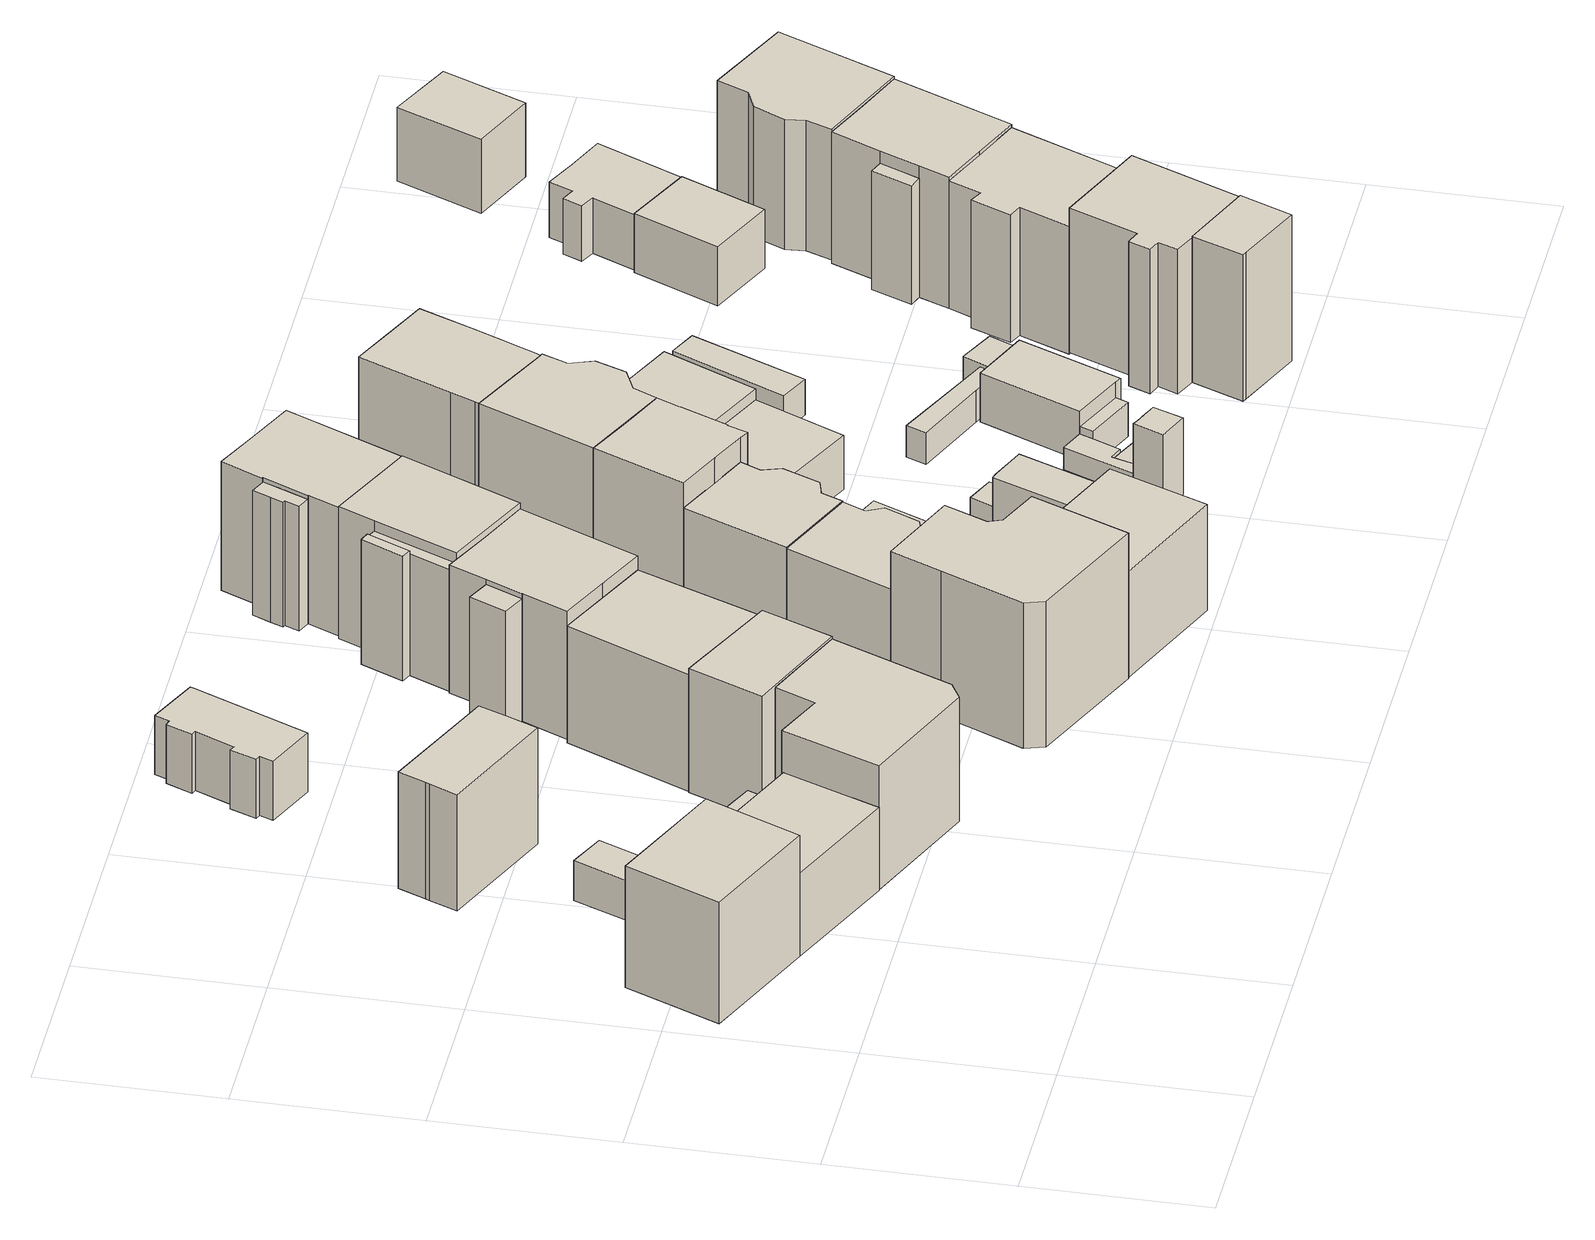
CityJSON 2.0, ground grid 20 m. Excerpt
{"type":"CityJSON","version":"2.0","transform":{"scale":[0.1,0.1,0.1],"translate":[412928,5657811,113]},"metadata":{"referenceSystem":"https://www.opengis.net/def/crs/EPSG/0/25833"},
"CityObjects":{
"building1":{"type":"Building","attributes":{"Dachtyp_tdc":"tdcGableRoof","Gemeindeschluessel":14612000,"Dachneigung":38.09,"QualitaetDacherkennung":72,"Geometrietyp2DReferenz":"3000","measuredHeight":16.77,"function":"31001_9998","roofType":"3100"},"geometry":[{"type":"Solid","lod":"1","boundaries":[[[[0,1,2,3]],[[4,5,6,7]],[[3,5,4,0]],[[2,6,5,3]],[[1,7,6,2]],[[0,4,7,1]]]]}]},
"building2":{"type":"Building","attributes":{"Gemeindeschluessel":14612000,"Geometrietyp2DReferenz":"3000","function":"31001_9998","roofType":"9999"},"children":["building2-1","building2-2"]},
"building2-1":{"type":"BuildingPart","attributes":{"Dachtyp_tdc":"tdcGableRoof","Dachneigung":32.55,"QualitaetDacherkennung":63,"Geometrietyp2DReferenz":"3000","measuredHeight":11.02,"roofType":"3100"},"parents":["building2"],"geometry":[{"type":"Solid","lod":"1","boundaries":[[[[8,9,10,11,12,13,14,15]],[[16,17,18,19,20,21,22,23]],[[15,17,16,8]],[[14,18,17,15]],[[13,19,18,14]],[[12,20,19,13]],[[11,21,20,12]],[[10,22,21,11]],[[9,23,22,10]],[[8,16,23,9]]]]}]},
"building2-2":{"type":"BuildingPart","attributes":{"Dachtyp_tdc":"tdcFreeFormRoof","Dachneigung":33.66,"QualitaetDacherkennung":36,"Geometrietyp2DReferenz":"3000","measuredHeight":11.81,"roofType":"5000"},"parents":["building2"],"geometry":[{"type":"Solid","lod":"1","boundaries":[[[[24,25,26,27]],[[5,17,28,6]],[[27,17,5,24]],[[26,28,17,27]],[[25,6,28,26]],[[24,5,6,25]]]]}]},
"building3":{"type":"Building","attributes":{"Dachtyp_tdc":"tdcPolyFlatRoof","Gemeindeschluessel":14612000,"Dachneigung":19.39,"QualitaetDacherkennung":85,"Geometrietyp2DReferenz":"3000","measuredHeight":5.54,"function":"31001_9998","roofType":"2100"},"geometry":[{"type":"Solid","lod":"1","boundaries":[[[[29,30,31,32]],[[33,34,35,36]],[[32,34,33,29]],[[31,35,34,32]],[[30,36,35,31]],[[29,33,36,30]]]]}]},
"building4":{"type":"Building","attributes":{"Dachtyp_tdc":"tdcGableRoof","Gemeindeschluessel":14612000,"Dachneigung":43.06,"QualitaetDacherkennung":64,"Geometrietyp2DReferenz":"3000","measuredHeight":15.71,"function":"31001_9998","roofType":"3100"},"geometry":[{"type":"Solid","lod":"1","boundaries":[[[[37,38,39,40,41,42,43]],[[44,45,46,47,48,49,50]],[[43,45,44,37]],[[42,46,45,43]],[[41,47,46,42]],[[40,48,47,41]],[[39,49,48,40]],[[38,50,49,39]],[[37,44,50,38]]]]}]},
"building5":{"type":"Building","attributes":{"Dachtyp_tdc":"tdcPolyFlatRoof","Gemeindeschluessel":14612000,"Dachneigung":0,"QualitaetDacherkennung":6,"Geometrietyp2DReferenz":"3000","measuredHeight":2.08,"function":"31001_9998","roofType":"1000"},"geometry":[{"type":"Solid","lod":"1","boundaries":[[[[51,52,53,54]],[[55,56,57,58]],[[54,56,55,51]],[[53,57,56,54]],[[52,58,57,53]],[[51,55,58,52]]]]}]},
"building6":{"type":"Building","attributes":{"Dachtyp_tdc":"tdcFreeFormRoof","Gemeindeschluessel":14612000,"Dachneigung":10.21,"QualitaetDacherkennung":42,"Geometrietyp2DReferenz":"3000","measuredHeight":16.27,"function":"31001_9998","roofType":"5000"},"geometry":[{"type":"Solid","lod":"1","boundaries":[[[[59,60,61,62,63,64,65,66]],[[67,68,69,70,71,72,73,74]],[[66,68,67,59]],[[65,69,68,66]],[[64,70,69,65]],[[63,71,70,64]],[[62,72,71,63]],[[61,73,72,62]],[[60,74,73,61]],[[59,67,74,60]]]]}]},
"building7":{"type":"Building","attributes":{"Dachtyp_tdc":"tdcFreeFormRoof","Gemeindeschluessel":14612000,"Dachneigung":26.8,"QualitaetDacherkennung":75,"Geometrietyp2DReferenz":"3000","measuredHeight":16.56,"function":"31001_9998","roofType":"5000"},"geometry":[{"type":"Solid","lod":"1","boundaries":[[[[75,76,77,78]],[[79,80,81,82]],[[78,80,79,75]],[[77,81,80,78]],[[76,82,81,77]],[[75,79,82,76]]]]}]},
"building8":{"type":"Building","attributes":{"Dachtyp_tdc":"tdcPolyFlatRoof","Gemeindeschluessel":14612000,"Dachneigung":5.56,"QualitaetDacherkennung":55,"Geometrietyp2DReferenz":"3000","measuredHeight":7.43,"function":"31001_9998","roofType":"2100"},"geometry":[{"type":"Solid","lod":"1","boundaries":[[[[83,84,85,86,87,88,89,90,91,92,93,94,95]],[[96,97,98,99,100,101,102,103,104,105,106,107,108]],[[95,97,96,83]],[[94,98,97,95]],[[93,99,98,94]],[[92,100,99,93]],[[91,101,100,92]],[[90,102,101,91]],[[89,103,102,90]],[[88,104,103,89]],[[87,105,104,88]],[[86,106,105,87]],[[85,107,106,86]],[[84,108,107,85]],[[83,96,108,84]]]]}]},
"building9":{"type":"Building","attributes":{"Dachtyp_tdc":"tdcGableRoof","Gemeindeschluessel":14612000,"Dachneigung":33.94,"QualitaetDacherkennung":64,"Geometrietyp2DReferenz":"3000","measuredHeight":16.22,"function":"31001_9998","roofType":"3100"},"geometry":[{"type":"Solid","lod":"1","boundaries":[[[[109,110,111,112]],[[113,114,115,116]],[[112,114,113,109]],[[111,115,114,112]],[[110,116,115,111]],[[109,113,116,110]]]]}]},
"building10":{"type":"Building","attributes":{"Dachtyp_tdc":"tdcFreeFormRoof","Gemeindeschluessel":14612000,"Dachneigung":34.96,"QualitaetDacherkennung":50,"Geometrietyp2DReferenz":"3000","measuredHeight":21.59,"function":"31001_9998","roofType":"5000"},"geometry":[{"type":"Solid","lod":"1","boundaries":[[[[117,118,119,120,121,122,123,124,125]],[[126,127,128,129,130,131,132,133,134]],[[125,127,126,117]],[[124,128,127,125]],[[123,129,128,124]],[[122,130,129,123]],[[121,131,130,122]],[[120,132,131,121]],[[119,133,132,120]],[[118,134,133,119]],[[117,126,134,118]]]]}]},
"building11":{"type":"Building","attributes":{"Gemeindeschluessel":14612000,"Geometrietyp2DReferenz":"3000","function":"31001_9998","roofType":"9999"},"children":["building11-1","building11-2"]},
"building11-1":{"type":"BuildingPart","attributes":{"Dachtyp_tdc":"tdcGableRoof","Dachneigung":27.45,"QualitaetDacherkennung":42,"Geometrietyp2DReferenz":"3000","measuredHeight":15.44,"roofType":"3100"},"parents":["building11"],"geometry":[{"type":"Solid","lod":"1","boundaries":[[[[135,136,137,138]],[[139,140,141,142]],[[138,140,139,135]],[[137,141,140,138]],[[136,142,141,137]],[[135,139,142,136]]]]}]},
"building11-2":{"type":"BuildingPart","attributes":{"Dachtyp_tdc":"tdcGableRoof","Dachneigung":28.87,"QualitaetDacherkennung":77,"Geometrietyp2DReferenz":"3000","measuredHeight":17.18,"roofType":"3100"},"parents":["building11"],"geometry":[{"type":"Solid","lod":"1","boundaries":[[[[143,144,145,146,147,148,149,150,151]],[[139,142,152,153,154,155,156,157,158]],[[151,142,139,143]],[[150,152,142,151]],[[149,153,152,150]],[[148,154,153,149]],[[147,155,154,148]],[[146,156,155,147]],[[145,157,156,146]],[[144,158,157,145]],[[143,139,158,144]]]]}]},
"building12":{"type":"Building","attributes":{"Dachtyp_tdc":"tdcFreeFormRoof","Gemeindeschluessel":14612000,"Dachneigung":31.88,"QualitaetDacherkennung":47,"Geometrietyp2DReferenz":"3000","measuredHeight":14.64,"function":"31001_9998","roofType":"5000"},"geometry":[{"type":"Solid","lod":"1","boundaries":[[[[159,160,161,162,163,164,165,166]],[[167,168,169,170,171,172,173,174]],[[166,168,167,159]],[[165,169,168,166]],[[164,170,169,165]],[[163,171,170,164]],[[162,172,171,163]],[[161,173,172,162]],[[160,174,173,161]],[[159,167,174,160]]]]}]},
"building13":{"type":"Building","attributes":{"Dachtyp_tdc":"tdcGableRoof","Gemeindeschluessel":14612000,"Dachneigung":29.13,"QualitaetDacherkennung":51,"Geometrietyp2DReferenz":"3000","measuredHeight":14.47,"function":"31001_9998","roofType":"3100"},"geometry":[{"type":"Solid","lod":"1","boundaries":[[[[175,176,177,178]],[[179,180,181,182]],[[178,180,179,175]],[[177,181,180,178]],[[176,182,181,177]],[[175,179,182,176]]]]}]},
"building14":{"type":"Building","attributes":{"Dachtyp_tdc":"tdcPolyFlatRoof","Gemeindeschluessel":14612000,"Dachneigung":6.5,"QualitaetDacherkennung":55,"Geometrietyp2DReferenz":"3000","measuredHeight":3.48,"function":"31001_9998","roofType":"2100"},"geometry":[{"type":"Solid","lod":"1","boundaries":[[[[183,184,185,186,187]],[[188,189,190,191,192]],[[187,189,188,183]],[[186,190,189,187]],[[185,191,190,186]],[[184,192,191,185]],[[183,188,192,184]]]]}]},
"building15":{"type":"Building","attributes":{"Gemeindeschluessel":14612000,"Geometrietyp2DReferenz":"3000","function":"31001_9998","roofType":"9999"},"children":["building15-1","building15-2","building15-3"]},
"building15-1":{"type":"BuildingPart","attributes":{"Dachtyp_tdc":"tdcGableRoof","Dachneigung":32.74,"QualitaetDacherkennung":57,"Geometrietyp2DReferenz":"3000","measuredHeight":17.64,"roofType":"3100"},"parents":["building15"],"geometry":[{"type":"Solid","lod":"1","boundaries":[[[[193,194,195,196,197]],[[198,199,200,201,202]],[[197,199,198,193]],[[196,200,199,197]],[[195,201,200,196]],[[194,202,201,195]],[[193,198,202,194]]]]}]},
"building15-2":{"type":"BuildingPart","attributes":{"Dachtyp_tdc":"tdcFreeFormRoof","Dachneigung":62.88,"QualitaetDacherkennung":23,"Geometrietyp2DReferenz":"3000","measuredHeight":15.55,"roofType":"5000"},"parents":["building15"],"geometry":[{"type":"Solid","lod":"1","boundaries":[[[[203,204,205,206]],[[207,208,209,210]],[[206,208,207,203]],[[205,209,208,206]],[[204,210,209,205]],[[203,207,210,204]]]]}]},
"building15-3":{"type":"BuildingPart","attributes":{"Dachtyp_tdc":"tdcFreeFormRoof","Dachneigung":68.47,"QualitaetDacherkennung":36,"Geometrietyp2DReferenz":"3000","measuredHeight":15.49,"roofType":"5000"},"parents":["building15"],"geometry":[{"type":"Solid","lod":"1","boundaries":[[[[211,212,213,214]],[[199,215,210,200]],[[214,215,199,211]],[[213,210,215,214]],[[212,200,210,213]],[[211,199,200,212]]]]}]},
"building16":{"type":"Building","attributes":{"Dachtyp_tdc":"tdcFreeFormRoof","Gemeindeschluessel":14612000,"Dachneigung":31.61,"QualitaetDacherkennung":49,"Geometrietyp2DReferenz":"3000","measuredHeight":14.8,"function":"31001_9998","roofType":"5000"},"geometry":[{"type":"Solid","lod":"1","boundaries":[[[[216,217,218,219,220,221,222,223]],[[168,224,225,226,227,228,229,169]],[[223,224,168,216]],[[222,225,224,223]],[[221,226,225,222]],[[220,227,226,221]],[[219,228,227,220]],[[218,229,228,219]],[[217,169,229,218]],[[216,168,169,217]]]]}]},
"building17":{"type":"Building","attributes":{"Dachtyp_tdc":"tdcPolyFlatRoof","Gemeindeschluessel":14612000,"Dachneigung":35.3,"QualitaetDacherkennung":78,"Geometrietyp2DReferenz":"3000","measuredHeight":7.34,"function":"31001_9998","roofType":"2100"},"geometry":[{"type":"Solid","lod":"1","boundaries":[[[[230,231,232,233,234,235]],[[236,191,190,237,238,239]],[[235,191,236,230]],[[234,190,191,235]],[[233,237,190,234]],[[232,238,237,233]],[[231,239,238,232]],[[230,236,239,231]]]]}]},
"building18":{"type":"Building","attributes":{"Gemeindeschluessel":14612000,"Geometrietyp2DReferenz":"3000","function":"31001_9998","roofType":"9999"},"children":["building18-1","building18-2"]},
"building18-1":{"type":"BuildingPart","attributes":{"Dachtyp_tdc":"tdcGableRoof","Dachneigung":16.09,"QualitaetDacherkennung":37,"Geometrietyp2DReferenz":"3000","measuredHeight":15.71,"roofType":"3100"},"parents":["building18"],"geometry":[{"type":"Solid","lod":"1","boundaries":[[[[240,241,242,243,244,245,246,247,248]],[[249,250,251,252,253,254,255,256,257]],[[248,250,249,240]],[[247,251,250,248]],[[246,252,251,247]],[[245,253,252,246]],[[244,254,253,245]],[[243,255,254,244]],[[242,256,255,243]],[[241,257,256,242]],[[240,249,257,241]]]]}]},
"building18-2":{"type":"BuildingPart","attributes":{"Dachtyp_tdc":"tdcGableRoof","Dachneigung":39.23,"QualitaetDacherkennung":67,"Geometrietyp2DReferenz":"3000","measuredHeight":17.88,"roofType":"3100"},"parents":["building18"],"geometry":[{"type":"Solid","lod":"1","boundaries":[[[[258,259,260,261,262,263,264,265,266,267]],[[251,249,257,268,269,270,271,272,273,274]],[[267,249,251,258]],[[266,257,249,267]],[[265,268,257,266]],[[264,269,268,265]],[[263,270,269,264]],[[262,271,270,263]],[[261,272,271,262]],[[260,273,272,261]],[[259,274,273,260]],[[258,251,274,259]]]]}]},
"building19":{"type":"Building","attributes":{"Gemeindeschluessel":14612000,"Geometrietyp2DReferenz":"3000","function":"31001_9998","roofType":"9999"},"children":["building19-1","building19-2"]},
"building19-1":{"type":"BuildingPart","attributes":{"Dachtyp_tdc":"tdcFreeFormRoof","Dachneigung":65.63,"QualitaetDacherkennung":44,"Geometrietyp2DReferenz":"3000","measuredHeight":15.2,"roofType":"5000"},"parents":["building19"],"geometry":[{"type":"Solid","lod":"1","boundaries":[[[[275,276,277,278,279,280,281]],[[282,283,284,285,286,287,288]],[[281,283,282,275]],[[280,284,283,281]],[[279,285,284,280]],[[278,286,285,279]],[[277,287,286,278]],[[276,288,287,277]],[[275,282,288,276]]]]}]},
"building19-2":{"type":"BuildingPart","attributes":{"Dachtyp_tdc":"tdcGableRoof","Dachneigung":28.59,"QualitaetDacherkennung":69,"Geometrietyp2DReferenz":"3000","measuredHeight":17.18,"roofType":"3100"},"parents":["building19"],"geometry":[{"type":"Solid","lod":"1","boundaries":[[[[289,290,291,292,293,294,295,296,297,298,299]],[[287,285,300,301,302,303,304,305,306,307,308]],[[299,285,287,289]],[[298,300,285,299]],[[297,301,300,298]],[[296,302,301,297]],[[295,303,302,296]],[[294,304,303,295]],[[293,305,304,294]],[[292,306,305,293]],[[291,307,306,292]],[[290,308,307,291]],[[289,287,308,290]]]]}]},
"building20":{"type":"Building","attributes":{"Dachtyp_tdc":"tdcFreeFormRoof","Gemeindeschluessel":14612000,"Dachneigung":36.9,"QualitaetDacherkennung":85,"Geometrietyp2DReferenz":"3000","measuredHeight":7.47,"function":"31001_9998","roofType":"5000"},"geometry":[{"type":"Solid","lod":"1","boundaries":[[[[309,310,311,312,313,314]],[[315,316,317,318,319,320]],[[314,316,315,309]],[[313,317,316,314]],[[312,318,317,313]],[[311,319,318,312]],[[310,320,319,311]],[[309,315,320,310]]]]}]},
"building21":{"type":"Building","attributes":{"Dachtyp_tdc":"tdcGableRoof","Gemeindeschluessel":14612000,"Dachneigung":60.98,"QualitaetDacherkennung":14,"Geometrietyp2DReferenz":"3000","measuredHeight":3.36,"function":"31001_9998","roofType":"3100"},"geometry":[{"type":"Solid","lod":"1","boundaries":[[[[321,322,323,324]],[[325,326,327,328]],[[324,326,325,321]],[[323,327,326,324]],[[322,328,327,323]],[[321,325,328,322]]]]}]},
"building22":{"type":"Building","attributes":{"Dachtyp_tdc":"tdcFreeFormRoof","Gemeindeschluessel":14612000,"Dachneigung":23.69,"QualitaetDacherkennung":64,"Geometrietyp2DReferenz":"3000","measuredHeight":16.92,"function":"31001_9998","roofType":"5000"},"geometry":[{"type":"Solid","lod":"1","boundaries":[[[[329,330,331,293,291,332,333,334,335]],[[336,337,338,339,340,341,342,343,344]],[[335,337,336,329]],[[334,338,337,335]],[[333,339,338,334]],[[332,340,339,333]],[[291,341,340,332]],[[293,342,341,291]],[[331,343,342,293]],[[330,344,343,331]],[[329,336,344,330]]]]}]},
"building23":{"type":"Building","attributes":{"Dachtyp_tdc":"tdcFreeFormRoof","Gemeindeschluessel":14612000,"Dachneigung":67.42,"QualitaetDacherkennung":12,"Geometrietyp2DReferenz":"3000","measuredHeight":11.59,"function":"31001_9998","roofType":"5000"},"geometry":[{"type":"Solid","lod":"1","boundaries":[[[[345,346,347,348,349,350]],[[351,352,353,354,355,356]],[[350,352,351,345]],[[349,353,352,350]],[[348,354,353,349]],[[347,355,354,348]],[[346,356,355,347]],[[345,351,356,346]]]]}]},
"building24":{"type":"Building","attributes":{"Dachtyp_tdc":"tdcGableRoof","Gemeindeschluessel":14612000,"Dachneigung":35.41,"QualitaetDacherkennung":52,"Geometrietyp2DReferenz":"3000","measuredHeight":8.29,"function":"31001_9998","roofType":"3100"},"geometry":[{"type":"Solid","lod":"1","boundaries":[[[[357,358,359,360]],[[361,362,363,364]],[[360,362,361,357]],[[359,363,362,360]],[[358,364,363,359]],[[357,361,364,358]]]]}]},
"building25":{"type":"Building","attributes":{"Dachtyp_tdc":"tdcFreeFormRoof","Gemeindeschluessel":14612000,"Dachneigung":36.24,"QualitaetDacherkennung":34,"Geometrietyp2DReferenz":"3000","measuredHeight":3.18,"function":"31001_9998","roofType":"5000"},"geometry":[{"type":"Solid","lod":"1","boundaries":[[[[365,366,367,368,369,370]],[[371,372,373,374,375,376]],[[370,372,371,365]],[[369,373,372,370]],[[368,374,373,369]],[[367,375,374,368]],[[366,376,375,367]],[[365,371,376,366]]]]}]},
"building26":{"type":"Building","attributes":{"Dachtyp_tdc":"tdcPolyFlatRoof","Gemeindeschluessel":14612000,"Dachneigung":13.29,"QualitaetDacherkennung":58,"Geometrietyp2DReferenz":"3000","measuredHeight":3.08,"function":"31001_9998","roofType":"2100"},"geometry":[{"type":"Solid","lod":"1","boundaries":[[[[377,378,379,380,381,382,383]],[[384,351,356,385,386,387,388]],[[383,351,384,377]],[[382,356,351,383]],[[381,385,356,382]],[[380,386,385,381]],[[379,387,386,380]],[[378,388,387,379]],[[377,384,388,378]]]]}]},
"building27":{"type":"Building","attributes":{"Dachtyp_tdc":"tdcGableRoof","Gemeindeschluessel":14612000,"Dachneigung":27.89,"QualitaetDacherkennung":72,"Geometrietyp2DReferenz":"3000","measuredHeight":16.35,"function":"31001_9998","roofType":"3100"},"geometry":[{"type":"Solid","lod":"1","boundaries":[[[[389,390,391,392,393,394,395,331,396,330,397,398]],[[399,400,401,402,403,404,405,406,407,408,409,410]],[[398,400,399,389]],[[397,401,400,398]],[[330,402,401,397]],[[396,403,402,330]],[[331,404,403,396]],[[395,405,404,331]],[[394,406,405,395]],[[393,407,406,394]],[[392,408,407,393]],[[391,409,408,392]],[[390,410,409,391]],[[389,399,410,390]]]]}]},
"building28":{"type":"Building","attributes":{"Dachtyp_tdc":"tdcGableRoof","Gemeindeschluessel":14612000,"Dachneigung":28.33,"QualitaetDacherkennung":64,"Geometrietyp2DReferenz":"3000","measuredHeight":9.36,"function":"31001_9998","roofType":"3100"},"geometry":[{"type":"Solid","lod":"1","boundaries":[[[[411,412,413,414]],[[415,361,364,416]],[[414,361,415,411]],[[413,364,361,414]],[[412,416,364,413]],[[411,415,416,412]]]]}]},
"building29":{"type":"Building","attributes":{"Gemeindeschluessel":14612000,"Geometrietyp2DReferenz":"3000","function":"31001_9998","roofType":"9999"},"children":["building29-1","building29-2"]},
"building29-1":{"type":"BuildingPart","attributes":{"Dachtyp_tdc":"tdcPolyFlatRoof","Dachneigung":7.35,"QualitaetDacherkennung":63,"Geometrietyp2DReferenz":"3000","measuredHeight":6.3,"roofType":"2100"},"parents":["building29"],"geometry":[{"type":"Solid","lod":"1","boundaries":[[[[417,418,419,420,421]],[[422,423,424,425,426]],[[421,422,426,417]],[[420,423,422,421]],[[419,424,423,420]],[[418,425,424,419]],[[417,426,425,418]]]]}]},
"building29-2":{"type":"BuildingPart","attributes":{"Dachtyp_tdc":"tdcFreeFormRoof","Dachneigung":58.36,"QualitaetDacherkennung":17,"Geometrietyp2DReferenz":"3000","measuredHeight":4.7,"roofType":"5000"},"parents":["building29"],"geometry":[{"type":"Solid","lod":"1","boundaries":[[[[427,428,429,430]],[[426,431,432,422]],[[429,431,426,430]],[[428,432,431,429]],[[427,422,432,428]],[[430,426,422,427]]]]}]},
"building30":{"type":"Building","attributes":{"Dachtyp_tdc":"tdcPolyFlatRoof","Gemeindeschluessel":14612000,"Dachneigung":35.97,"QualitaetDacherkennung":73,"Geometrietyp2DReferenz":"3000","measuredHeight":4.73,"function":"31001_9998","roofType":"2100"},"geometry":[{"type":"Solid","lod":"1","boundaries":[[[[433,434,435,436,437]],[[438,439,440,441,442]],[[437,439,438,433]],[[436,440,439,437]],[[435,441,440,436]],[[434,442,441,435]],[[433,438,442,434]]]]}]},
"building31":{"type":"Building","attributes":{"Dachtyp_tdc":"tdcGableRoof","Gemeindeschluessel":14612000,"Dachneigung":10.34,"QualitaetDacherkennung":19,"Geometrietyp2DReferenz":"3000","measuredHeight":5.42,"function":"31001_9998","roofType":"3100"},"geometry":[{"type":"Solid","lod":"1","boundaries":[[[[443,444,445,446]],[[447,448,449,450]],[[446,448,447,443]],[[445,449,448,446]],[[444,450,449,445]],[[443,447,450,444]]]]}]},
"building32":{"type":"Building","attributes":{"Dachtyp_tdc":"tdcFreeFormRoof","Gemeindeschluessel":14612000,"Dachneigung":39.69,"QualitaetDacherkennung":57,"Geometrietyp2DReferenz":"3000","measuredHeight":5.74,"function":"31001_9998","roofType":"5000"},"geometry":[{"type":"Solid","lod":"1","boundaries":[[[[451,452,453,454]],[[455,456,457,458]],[[454,456,455,451]],[[453,457,456,454]],[[452,458,457,453]],[[451,455,458,452]]]]}]},
"building33":{"type":"Building","attributes":{"Gemeindeschluessel":14612000,"Geometrietyp2DReferenz":"3000","function":"31001_9998","roofType":"9999"},"children":["building33-1","building33-2"]},
"building33-1":{"type":"BuildingPart","attributes":{"Dachtyp_tdc":"tdcPolyFlatRoof","Dachneigung":0,"QualitaetDacherkennung":19,"Geometrietyp2DReferenz":"3000","measuredHeight":17.39,"roofType":"1000"},"parents":["building33"],"geometry":[{"type":"Solid","lod":"1","boundaries":[[[[459,460,461,462,463,464,465,466,467]],[[468,469,470,471,472,473,474,475,476]],[[467,469,468,459]],[[466,470,469,467]],[[465,471,470,466]],[[464,472,471,465]],[[463,473,472,464]],[[462,474,473,463]],[[461,475,474,462]],[[460,476,475,461]],[[459,468,476,460]]]]}]},
"building33-2":{"type":"BuildingPart","attributes":{"Dachtyp_tdc":"tdcPolyFlatRoof","Dachneigung":4.09,"QualitaetDacherkennung":49,"Geometrietyp2DReferenz":"3000","measuredHeight":17.88,"roofType":"2100"},"parents":["building33"],"geometry":[{"type":"Solid","lod":"1","boundaries":[[[[477,478,479,480,481]],[[470,469,482,483,484]],[[481,469,470,477]],[[480,482,469,481]],[[479,483,482,480]],[[478,484,483,479]],[[477,470,484,478]]]]}]},
"building34":{"type":"Building","attributes":{"Dachtyp_tdc":"tdcFreeFormRoof","Gemeindeschluessel":14612000,"Dachneigung":32.97,"QualitaetDacherkennung":80,"Geometrietyp2DReferenz":"3000","measuredHeight":17.65,"function":"31001_9998","roofType":"5000"},"geometry":[{"type":"Solid","lod":"1","boundaries":[[[[485,486,487,488,489,490,491,492]],[[493,494,495,496,497,498,499,500]],[[492,494,493,485]],[[491,495,494,492]],[[490,496,495,491]],[[489,497,496,490]],[[488,498,497,489]],[[487,499,498,488]],[[486,500,499,487]],[[485,493,500,486]]]]}]},
"building35":{"type":"Building","attributes":{"Dachtyp_tdc":"tdcGableRoof","Gemeindeschluessel":14612000,"Dachneigung":11.71,"QualitaetDacherkennung":46,"Geometrietyp2DReferenz":"3000","measuredHeight":8.3,"function":"31001_9998","roofType":"3100"},"geometry":[{"type":"Solid","lod":"1","boundaries":[[[[501,502,503,504]],[[505,506,507,508]],[[504,506,505,501]],[[503,507,506,504]],[[502,508,507,503]],[[501,505,508,502]]]]}]},
"building36":{"type":"Building","attributes":{"Gemeindeschluessel":14612000,"Geometrietyp2DReferenz":"3000","function":"31001_9998","roofType":"9999"},"children":["building36-1","building36-2"]},
"building36-1":{"type":"BuildingPart","attributes":{"Dachtyp_tdc":"tdcGableRoof","Dachneigung":12.26,"QualitaetDacherkennung":68,"Geometrietyp2DReferenz":"3000","measuredHeight":14.6,"roofType":"3100"},"parents":["building36"],"geometry":[{"type":"Solid","lod":"1","boundaries":[[[[509,510,511,512]],[[513,514,515,516]],[[512,513,516,509]],[[511,514,513,512]],[[510,515,514,511]],[[509,516,515,510]]]]}]},
"building36-2":{"type":"BuildingPart","attributes":{"Dachtyp_tdc":"tdcGableRoof","Dachneigung":33.81,"QualitaetDacherkennung":80,"Geometrietyp2DReferenz":"3000","measuredHeight":17.75,"roofType":"3100"},"parents":["building36"],"geometry":[{"type":"Solid","lod":"1","boundaries":[[[[517,518,519,520,521,522,523,524]],[[525,497,516,515,526,527,528,498]],[[524,497,525,517]],[[523,516,497,524]],[[522,515,516,523]],[[521,526,515,522]],[[520,527,526,521]],[[519,528,527,520]],[[518,498,528,519]],[[517,525,498,518]]]]}]},
"building37":{"type":"Building","attributes":{"Dachtyp_tdc":"tdcGableRoof","Gemeindeschluessel":14612000,"Dachneigung":17.21,"QualitaetDacherkennung":44,"Geometrietyp2DReferenz":"3000","measuredHeight":8.4,"function":"31001_9998","roofType":"3100"},"geometry":[{"type":"Solid","lod":"1","boundaries":[[[[529,530,531,532,533,534,535,536,537,538]],[[539,540,541,542,543,544,545,546,547,548]],[[538,540,539,529]],[[537,541,540,538]],[[536,542,541,537]],[[535,543,542,536]],[[534,544,543,535]],[[533,545,544,534]],[[532,546,545,533]],[[531,547,546,532]],[[530,548,547,531]],[[529,539,548,530]]]]}]},
"building38":{"type":"Building","attributes":{"Dachtyp_tdc":"tdcFreeFormRoof","Gemeindeschluessel":14612000,"Dachneigung":28.74,"QualitaetDacherkennung":60,"Geometrietyp2DReferenz":"3000","measuredHeight":17.63,"function":"31001_9998","roofType":"5000"},"geometry":[{"type":"Solid","lod":"1","boundaries":[[[[549,550,551,552,553,554,555,556]],[[557,558,559,560,561,562,563,564]],[[556,558,557,549]],[[555,559,558,556]],[[554,560,559,555]],[[553,561,560,554]],[[552,562,561,553]],[[551,563,562,552]],[[550,564,563,551]],[[549,557,564,550]]]]}]},
"building39":{"type":"Building","attributes":{"Dachtyp_tdc":"tdcGableRoof","Gemeindeschluessel":14612000,"Dachneigung":34.61,"QualitaetDacherkennung":77,"Geometrietyp2DReferenz":"3000","measuredHeight":10.22,"function":"31001_9998","roofType":"3100"},"geometry":[{"type":"Solid","lod":"1","boundaries":[[[[565,566,567,568]],[[569,570,571,572]],[[568,570,569,565]],[[567,571,570,568]],[[566,572,571,567]],[[565,569,572,566]]]]}]}
},
"vertices":[
[54,448,161],[9,344,161],[141,288,161],[186,392,161],[54,448,15],[186,392,15],[141,288,15],[9,344,15],
[313,340,105],[282,353,105],[289,370,105],[260,383,105],[240,391,105],[232,372,105],[252,364,105],[313,338,105],[313,340,15],[313,338,15],[252,364,15],[232,372,15],[240,391,15],[260,383,15],[289,370,15],[282,353,15],
[186,392,115],[141,288,115],[270,233,115],[313,338,115],[270,233,15],
[186,526,69],[154,450,69],[194,433,69],[226,508,69],[186,526,21],[226,508,21],[194,433,21],[154,450,21],
[147,665,169],[134,634,169],[265,578,169],[280,613,169],[292,643,169],[162,699,169],[149,669,169],[147,665,29],[149,669,29],[162,699,29],[292,643,29],[280,613,29],[265,578,29],[134,634,29],
[332,332,39],[349,371,39],[329,380,39],[313,340,39],[332,332,18],[313,340,18],[329,380,18],[349,371,18],
[481,322,165],[386,361,165],[367,317,165],[332,332,165],[313,340,165],[270,233,165],[404,178,165],[425,190,165],[481,322,16],[425,190,16],[404,178,16],[270,233,16],[313,340,16],[332,332,16],[367,317,16],[386,361,16],
[513,399,168],[398,451,168],[364,370,168],[481,322,168],[513,399,19],[481,322,19],[364,370,19],[398,451,19],
[300,818,108],[356,945,108],[357,948,108],[301,973,108],[294,957,108],[288,959,108],[275,930,108],[281,928,108],[262,885,108],[256,888,108],[244,859,108],[250,857,108],[244,842,108],[300,818,37],[244,842,37],[250,857,37],[244,859,37],[256,888,37],[262,885,37],[281,928,37],[275,930,37],[288,959,37],[294,957,37],[301,973,37],[357,948,37],[356,945,37],
[569,536,161],[459,586,161],[398,451,161],[513,399,161],[569,536,20],[513,399,20],[398,451,20],[459,586,20],
[541,140,192],[548,118,192],[682,61,192],[727,168,192],[681,188,192],[675,203,192],[695,250,192],[605,287,192],[581,231,192],[541,140,17],[581,231,17],[605,287,17],[695,250,17],[675,203,17],[681,188,17],[727,168,17],[682,61,17],[548,118,17],
[481,636,172],[499,676,172],[474,688,172],[456,648,172],[481,636,24],[456,648,24],[474,688,24],[499,676,24],
[481,636,178],[482,636,178],[459,586,178],[515,561,178],[569,536,178],[628,667,178],[573,691,178],[517,717,178],[499,676,178],[517,717,24],[573,691,24],[628,667,24],[569,536,24],[515,561,24],[459,586,24],[482,636,24],
[605,287,147],[695,250,147],[705,275,147],[727,282,147],[744,320,147],[735,338,147],[746,363,147],[655,402,147],[605,287,20],[655,402,20],[746,363,20],[735,338,20],[744,320,20],[727,282,20],[705,275,20],[695,250,20],
[727,168,146],[682,61,146],[813,7,146],[856,114,146],[727,168,18],[856,114,18],[813,7,18],[682,61,18],
[744,208,51],[768,198,51],[780,225,51],[755,235,51],[751,226,51],[744,208,18],[751,226,18],[755,235,18],[780,225,18],[768,198,18],
[628,667,185],[687,798,185],[587,843,185],[569,803,185],[529,712,185],[628,667,26],[529,712,26],[569,803,26],[587,843,26],[687,798,26],
[537,761,176],[558,808,176],[547,812,176],[526,766,176],[537,761,26],[526,766,26],[547,812,26],[558,808,26],
[529,712,173],[569,803,173],[558,808,173],[517,717,173],[517,717,26],
[655,402,148],[746,363,148],[756,387,148],[774,392,148],[791,433,148],[784,454,148],[794,476,148],[704,516,148],[704,516,20],[794,476,20],[784,454,20],[791,433,20],[774,392,20],[756,387,20],
[799,216,74],[859,354,74],[816,372,74],[802,340,74],[755,235,74],[780,225,74],[799,216,18],[802,340,18],[816,372,18],[859,354,18],
[624,927,179],[623,927,179],[607,934,179],[598,914,179],[592,900,179],[595,899,179],[588,883,179],[602,877,179],[615,906,179],[624,927,29],[615,906,29],[602,877,29],[588,883,29],[595,899,29],[592,900,29],[598,914,29],[607,934,29],[623,927,29],
[602,877,184],[602,876,184],[587,843,184],[635,821,184],[687,798,184],[745,927,184],[692,951,184],[644,973,184],[623,927,184],[624,927,184],[644,973,29],[692,951,29],[745,927,29],[687,798,29],[635,821,29],[587,843,29],[602,876,29],
[849,529,153],[842,532,153],[835,545,153],[832,536,153],[813,493,153],[820,490,153],[832,492,153],[849,529,22],[832,492,22],[820,490,22],[813,493,22],[832,536,22],[835,545,22],[842,532,22],
[835,545,178],[835,546,178],[846,571,178],[796,593,178],[747,616,178],[704,516,178],[753,494,178],[794,476,178],[804,471,178],[812,493,178],[813,493,178],[812,493,22],[804,471,22],[794,476,22],[753,494,22],[704,516,22],[747,616,22],[796,593,22],[846,571,22],[835,546,22],
[871,151,84],[916,133,84],[953,225,84],[946,228,84],[914,241,84],[908,243,84],[871,151,19],[908,243,19],[914,241,19],[946,228,19],[953,225,19],[916,133,19],
[914,241,44],[946,228,44],[957,256,44],[926,269,44],[914,241,21],[926,269,21],[957,256,21],[946,228,21],
[900,698,178],[897,699,178],[802,743,178],[859,598,178],[885,610,178],[898,644,178],[889,670,178],[900,698,26],[889,670,26],[898,644,26],[885,610,26],[859,598,26],[846,571,26],[747,616,26],[802,743,26],[897,699,26],
[1012,108,109],[997,114,109],[992,117,109],[978,84,109],[1011,70,109],[1024,103,109],[1012,108,17],[1024,103,17],[1011,70,17],[978,84,17],[992,117,17],[997,114,17],
[994,500,86],[900,543,86],[855,446,86],[949,402,86],[994,500,21],[949,402,21],[855,446,21],[900,543,21],
[1012,108,40],[1024,103,40],[1046,91,40],[1062,128,40],[1038,139,40],[1023,145,40],[1012,108,16],[1023,145,16],[1038,139,16],[1062,128,16],[1046,91,16],[1024,103,16],
[1023,145,44],[1038,139,44],[1051,169,44],[1057,184,44],[1031,195,44],[997,114,44],[1012,108,44],[1023,145,17],[1031,195,17],[1057,184,17],[1051,169,17],[1038,139,17],
[915,738,178],[931,775,178],[955,833,178],[906,855,178],[860,876,178],[816,774,178],[804,747,178],[849,722,178],[900,704,178],[912,731,178],[915,738,29],[912,731,29],[900,704,29],[897,699,29],[849,722,29],[802,743,29],[804,747,29],[816,774,29],[860,876,29],[906,855,29],[955,833,29],[931,775,29],
[1041,602,99],[947,645,99],[900,543,99],[994,500,99],[1041,602,21],[947,645,21],
[1114,159,71],[1122,155,71],[1169,267,71],[1105,294,71],[1057,184,71],[1057,184,12],[1105,294,12],[1169,267,12],[1122,155,12],[1114,159,12],
[1057,184,53],[1051,169,53],[1108,145,53],[1114,159,53],[1108,145,12],[1051,169,12],
[1025,333,47],[1108,299,47],[1141,284,47],[1150,303,47],[1034,355,47],[1025,333,9],[1034,355,9],[1150,303,9],[1141,284,9],[1108,299,9],
[1100,605,60],[1043,481,60],[1076,466,60],[1130,591,60],[1100,605,17],[1130,591,17],[1076,466,17],[1043,481,17],
[1141,284,51],[1182,265,51],[1199,303,51],[1159,322,51],[1141,284,4],[1159,322,4],[1199,303,4],[1182,265,4],
[1352,189,181],[1249,232,181],[1218,157,181],[1203,163,181],[1193,139,181],[1207,134,181],[1198,112,181],[1221,102,181],[1301,69,181],[1352,189,7],[1301,69,7],[1221,102,7],[1198,112,7],[1207,134,7],[1193,139,7],[1203,163,7],[1218,157,7],[1249,232,7],
[1221,102,183],[1198,46,183],[1203,44,183],[1277,12,183],[1301,69,183],[1277,12,7],[1203,44,7],[1198,46,7],
[1272,287,159],[1249,232,159],[1352,189,159],[1409,322,159],[1305,365,159],[1290,330,159],[1276,337,159],[1258,293,159],[1272,287,5],[1258,293,5],[1276,337,5],[1290,330,5],[1305,365,5],[1409,322,5],[1352,189,5],[1249,232,5],
[1363,647,88],[1290,681,88],[1248,588,88],[1322,555,88],[1363,647,17],[1322,555,17],[1248,588,17],[1290,681,17],
[1319,398,148],[1338,441,148],[1323,447,148],[1305,403,148],[1305,403,5],[1323,447,5],[1338,441,5],[1319,398,5],
[1355,344,163],[1409,322,163],[1465,452,163],[1410,474,163],[1361,495,163],[1338,441,163],[1319,398,163],[1305,365,163],[1355,344,5],[1361,495,5],[1410,474,5],[1465,452,5],
[1295,735,87],[1311,727,87],[1290,681,87],[1322,666,87],[1363,647,87],[1406,741,87],[1364,759,87],[1330,775,87],[1319,749,87],[1304,756,87],[1295,735,20],[1304,756,20],[1319,749,20],[1330,775,20],[1364,759,20],[1406,741,20],[1363,647,20],[1322,666,20],[1290,681,20],[1311,727,20],
[1361,495,166],[1465,452,166],[1520,580,166],[1424,623,166],[1409,589,166],[1386,579,166],[1370,544,166],[1372,523,166],[1361,495,9],[1372,523,9],[1370,544,9],[1386,579,9],[1409,589,9],[1424,623,9],[1520,580,9],[1465,452,9],
[1360,850,108],[1432,819,108],[1471,910,108],[1400,943,108],[1360,850,19],[1400,943,19],[1471,910,19],[1432,819,19]
]}
